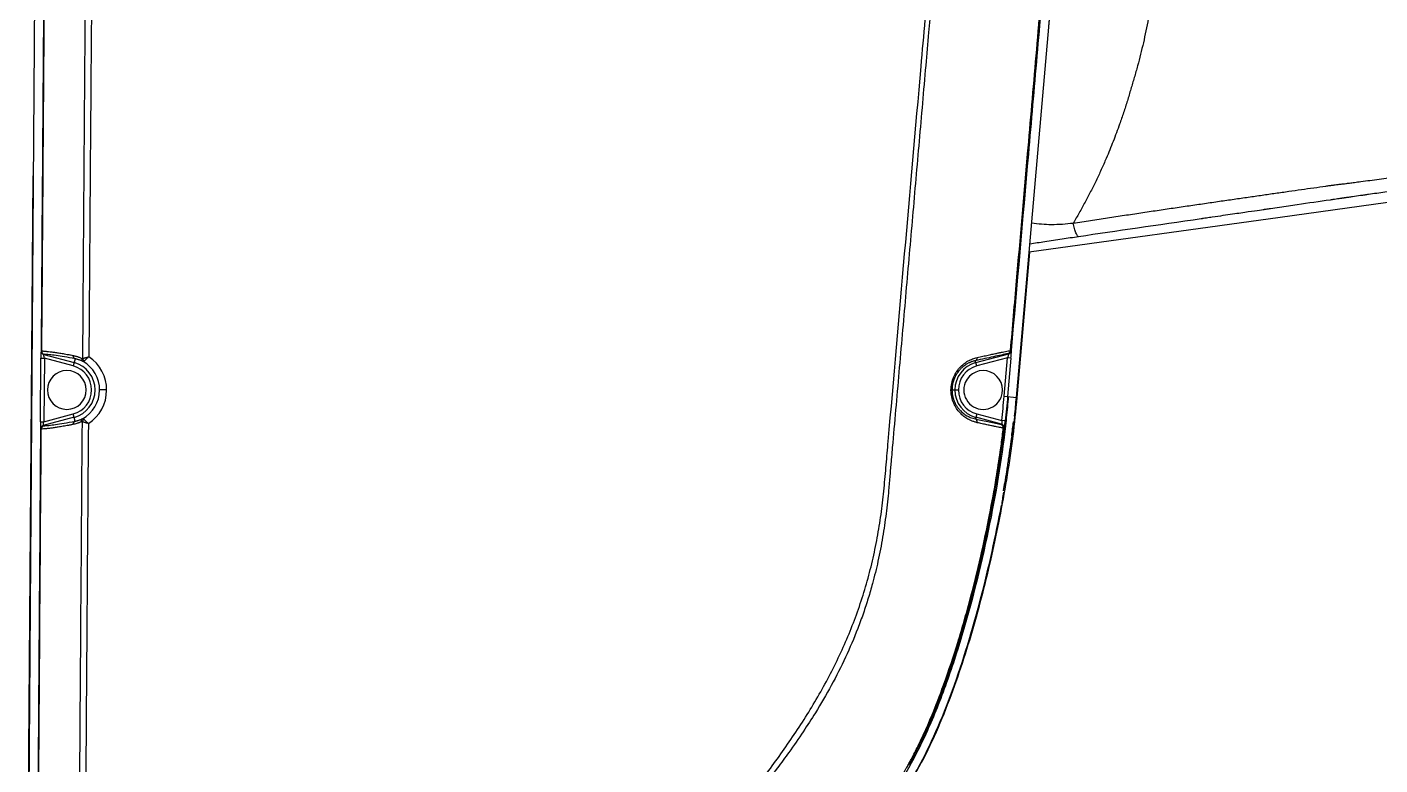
# Model space of a CAD drawing. Header units: millimetres. Extents: x -193 to 542, y 0 to 978.
# Drawn here: x -73.6 to 118.3, y 728.9 to 833.6 of the extents above; entities that cross this region are included whole.
import ezdxf

# ---------------------------------------------------------------- set-up
doc = ezdxf.new("R2010")
doc.units = ezdxf.units.MM

msp = doc.modelspace()

# ---------------------------------------------------------------- linework, layer by layer
at = {"color": 7, "linetype": 'Continuous', "lineweight": 25}
for p, q in [((-72.54, 842.76), (-73.64, 687.59)), ((66.71, 781.05), (71.31, 833.57)), ((-73.59, 702.08), (-72.8, 812.49)), ((-72.75, 812.32), (-72.8, 812.49)), ((68.57, 801.62), (66.77, 781.04)), ((-71.64, 787.62), (-71.61, 787.65)), ((-71.24, 787.16), (-71.27, 787.14)), ((-71.27, 787.14), (-66.96, 785.98)), ((60.96, 785.98), (65.63, 787.23)), ((65.63, 787.23), (65.6, 787.25)), ((65.97, 787.69), (66, 787.67)), ((-71.75, 777.59), (-71.69, 786.6)), ((-71.69, 786.6), (-71.19, 786.6)), ((-71.19, 786.6), (-71.25, 777.59)), ((-67.09, 785.5), (-71.19, 786.6)), ((-66.82, 786.51), (-67.09, 785.5)), ((61.09, 785.5), (60.89, 786.25)), ((65.45, 786.67), (61.09, 785.5)), ((64.97, 781.2), (65.45, 786.67)), ((65.95, 786.62), (65.45, 786.67)), ((65.95, 786.62), (65.47, 781.16)), ((-62.35, 782.1), (-63.35, 782.1)), ((57.58, 782.1), (58.48, 782.1)), ((64.97, 781.2), (66.71, 781.05)), ((-71.75, 777.59), (-71.25, 777.59)), ((-66.96, 778.22), (-71.35, 777.04)), ((-71.25, 777.59), (-67.09, 778.7)), ((-66.82, 777.68), (-67.09, 778.7)), ((61.09, 778.7), (60.9, 777.99)), ((64.62, 777.24), (60.96, 778.22)), ((61.09, 778.7), (64.64, 777.75)), ((65.14, 777.7), (64.64, 777.75)), ((66.05, 775.56), (66.35, 777.6)), ((66.29, 777.56), (66.35, 777.55)), ((-71.69, 776.54), (-71.72, 776.56)), ((-71.35, 777.04), (-71.32, 777.02)), ((64.91, 767.83), (64.88, 767.83)), ((64.91, 767.8), (65.08, 768.95))]:
    msp.add_line(p, q, dxfattribs=at)
at = {"color": 7, "linetype": 'Continuous', "lineweight": 25, "flags": 128}
for points in [[(159.12, 814.24), (104.16, 806.58), (68.51, 801.62)], [(66.35, 777.6), (66.32, 777.58), (66.29, 777.56)], [(64.59, 777.22), (64.61, 777.23), (64.62, 777.24)], [(64.99, 776.7), (64.97, 776.69), (64.96, 776.68)], [(64.88, 767.83), (64.9, 767.82), (64.91, 767.8)]]:
    msp.add_lwpolyline(points, dxfattribs=at)
at = {"color": 7, "linetype": 'Continuous', "lineweight": 25}
for centre, radius, start, end in [((-71.15, 787.61), 0.499, 180.1704, 255.2176), ((-71.14, 787.62), 0.5, 179.6517, 254.9296), ((-71.11, 787.64), 0.5, 179.6517, 254.9296), ((-71.09, 787.64), 0.497, 179.1594, 254.2919), ((-66.67, 786.96), 0.47, 174.9775, 251.435), ((65.42, 787.7), 0.469, 287.8521, 359.6296), ((65.47, 787.74), 0.5, 285.0638, 354.9467), ((65.5, 787.72), 0.5, 285.0638, 354.9467), ((-68, 782.1), 3.52, 285, 75), ((-68, 782.1), 4.02, 285, 75), ((-65.47, 786.5), 0.429, 168.9849, 235.9837), ((-68, 782.1), 4.65, 298.7121, 60.421), ((-65.14, 786.67), 0.602, 188.7994, 229.7554), ((-68, 782.1), 5.65, 302.6628, 56.4864), ((62, 782.1), 4.02, 105, 255), ((62, 782.1), 3.52, 105, 255), ((60.72, 786.64), 0.425, 293.3831, 8.2528), ((-68, 782.1), 2.75, 0, 180), ((62, 782.1), 2.75, 157.4773, 337.4773), ((62, 782.1), 2.75, 337.4773, 157.4773), ((-68, 782.1), 2.75, 180, 0), ((-66.67, 777.24), 0.467, 108.6737, 184.4268), ((-65.53, 777.67), 0.428, 123.2176, 190.2978), ((-65.2, 777.49), 0.604, 129.5053, 170.2444), ((60.72, 777.57), 0.454, 346.1897, 66.962), ((-71.22, 776.56), 0.5, 105.0694, 179.531), ((-71.19, 776.54), 0.5, 105.0694, 179.531), ((-71.17, 776.54), 0.498, 105.6787, 180.0148), ((64.39, 776.77), 0.479, 350.3644, 71.5274), ((64.46, 776.73), 0.5, 353.3778, 74.9206), ((64.49, 776.76), 0.5, 353.389, 74.9207), ((48.17, 723.24), 6.58, 59.7769, 60.6976)]:
    msp.add_arc(centre, radius, start, end, dxfattribs=at)
for points, knots in [([(29.8, 725.75), (31.16, 727.53), (32.49, 729.33), (34.42, 732.08), (35.05, 733), (36.29, 734.88), (36.89, 735.82), (38.64, 738.69), (39.72, 740.63), (41.72, 744.59), (42.63, 746.61), (44.24, 750.74), (44.95, 752.85), (45.86, 756.08), (46.13, 757.17), (46.63, 759.36), (46.85, 760.46), (47.24, 762.66), (47.42, 763.76), (47.64, 765.41), (47.71, 765.96), (47.84, 767.07), (47.9, 767.62), (48.05, 769.28), (48.15, 770.39), (48.34, 772.6), (49.22, 782.57), (50.09, 792.54), (51.64, 810.25), (52.42, 819.11), (53.39, 830.18), (53.59, 832.4), (53.88, 835.72), (53.98, 836.83), (54.17, 839.04), (54.27, 840.15), (54.42, 841.81), (54.46, 842.36), (54.55, 843.47), (54.58, 844.03), (54.65, 845.69), (54.67, 846.81), (54.63, 850.16), (54.48, 852.4), (54.13, 855.22), (54.05, 855.78), (53.87, 856.9), (53.59, 858.58), (53.23, 860.23), (52.43, 863.51), (51.77, 865.66), (50.22, 869.88), (49.32, 871.95), (47.79, 874.99), (47.25, 875.99), (46.12, 877.95), (45.52, 878.91), (43.67, 881.73), (42.34, 883.54), (39.46, 886.99), (37.92, 888.65), (35.46, 891.01), (34.61, 891.77), (32.89, 893.24), (32.02, 893.94), (29.33, 895.98), (27.47, 897.23), (23.6, 899.53), (21.6, 900.57), (17.44, 902.43), (15.33, 903.24), (8.9, 905.27), (4.49, 906.14), (-0.05, 906.5)], [0, 0, 0, 0, 0.03125, 0.03125, 0.046875, 0.046875, 0.0625, 0.0625, 0.09375, 0.09375, 0.125, 0.125, 0.15625, 0.15625, 0.171875, 0.171875, 0.1875, 0.1875, 0.203125, 0.203125, 0.210937, 0.210937, 0.21875, 0.21875, 0.234375, 0.234375, 0.25, 0.375, 0.375, 0.5, 0.5, 0.53125, 0.53125, 0.546875, 0.546875, 0.5625, 0.5625, 0.570312, 0.570312, 0.578125, 0.578125, 0.59375, 0.59375, 0.625, 0.625, 0.632812, 0.632812, 0.640625, 0.65625, 0.65625, 0.6875, 0.6875, 0.71875, 0.71875, 0.734375, 0.734375, 0.75, 0.75, 0.78125, 0.78125, 0.8125, 0.8125, 0.828125, 0.828125, 0.84375, 0.84375, 0.875, 0.875, 0.90625, 0.90625, 0.9375, 0.9375, 1, 1, 1, 1]), ([(0, 907.19), (0.25, 907.17), (0.75, 907.13), (1.49, 907.05), (2.23, 906.97), (2.96, 906.87), (3.69, 906.77), (4.41, 906.66), (5.13, 906.54), (5.84, 906.41), (6.55, 906.28), (7.25, 906.14), (7.95, 905.99), (8.64, 905.83), (9.32, 905.67), (10, 905.5), (10.68, 905.32), (11.35, 905.13), (12.01, 904.94), (12.67, 904.74), (13.32, 904.54), (13.97, 904.33), (14.61, 904.11), (15.24, 903.89), (15.87, 903.66), (16.5, 903.42), (17.12, 903.18), (17.73, 902.94), (18.34, 902.69), (18.94, 902.43), (19.54, 902.16), (20.13, 901.9), (20.72, 901.62), (21.3, 901.35), (21.87, 901.06), (22.44, 900.77), (23.01, 900.48), (23.57, 900.18), (24.12, 899.88), (24.67, 899.57), (25.21, 899.26), (27.46, 897.94), (31.33, 895.34), (36.48, 890.99), (41.21, 885.99), (44.97, 880.96), (48.08, 875.83), (50.76, 870.32), (53.26, 863.27), (54.61, 856.79), (55.14, 851.59), (55.26, 849.04), (55.28, 847.37), (55.28, 846.48), (55.26, 845.65), (55.23, 844.52), (55.16, 843.17), (55.01, 841.39), (54.82, 839.2), (54.57, 836.3), (54.23, 832.51), (53.68, 826.11), (52.91, 817.4), (51.98, 806.7), (51.04, 795.99), (50.11, 785.29), (49.4, 777.27), (48.96, 772.17), (48.76, 769.94), (48.6, 768.04), (48.44, 766.23), (48.17, 764.01), (47.76, 761.19), (47.12, 757.88), (46.41, 754.99), (45.7, 752.54), (45.01, 750.42), (43.98, 747.6), (42.51, 744.16), (40.49, 740.18), (38.45, 736.68), (36.42, 733.53), (34.61, 730.92), (32.57, 728.15), (31.18, 726.37), (30.36, 725.32)], [0, 0, 0, 0, 0.003478, 0.006936, 0.010374, 0.013793, 0.017193, 0.020575, 0.023938, 0.027283, 0.03061, 0.033919, 0.037211, 0.040486, 0.043744, 0.046986, 0.050211, 0.05342, 0.056613, 0.05979, 0.062951, 0.066098, 0.069228, 0.072344, 0.075445, 0.078532, 0.081604, 0.084662, 0.087706, 0.090737, 0.093754, 0.096757, 0.099748, 0.102726, 0.10569, 0.108643, 0.111583, 0.114511, 0.117426, 0.12033, 0.123222, 0.126103, 0.156602, 0.187693, 0.219461, 0.251947, 0.274518, 0.302671, 0.336882, 0.378, 0.394092, 0.409436, 0.413426, 0.417228, 0.421721, 0.425004, 0.432822, 0.440536, 0.44978, 0.46331, 0.480915, 0.502654, 0.552433, 0.602108, 0.651798, 0.701479, 0.751127, 0.763549, 0.772542, 0.782186, 0.789951, 0.797722, 0.813288, 0.829411, 0.844556, 0.854501, 0.86483, 0.875545, 0.896066, 0.916668, 0.937448, 0.952244, 0.96872, 0.981458, 1, 1, 1, 1]), ([(-65.73, 786.58), (-65.71, 789.86), (-65.67, 796.22), (-65.6, 805.46), (-65.54, 814.11), (-65.49, 820.01), (-65.47, 823.38), (-65.46, 824.42), (-65.45, 825.47), (-65.45, 826.55), (-65.44, 827.65), (-65.43, 828.76), (-65.42, 829.9), (-65.41, 831.06), (-65.41, 832.24), (-65.4, 833.44), (-65.39, 834.65), (-65.38, 835.89), (-65.37, 837.15), (-65.36, 838.43), (-65.35, 839.73), (-65.34, 841.04), (-65.33, 842.38), (-65.32, 843.74), (-65.31, 845.12), (-65.3, 846.51), (-65.29, 847.93), (-65.26, 849.36), (-65.19, 850.79), (-65.09, 852.24), (-64.95, 853.7), (-64.77, 855.16), (-64.55, 856.63), (-64.38, 857.61), (-64.29, 858.1)], [0, 0, 0, 0, 0.137497, 0.266603, 0.387367, 0.499836, 0.514032, 0.528511, 0.543273, 0.558318, 0.573646, 0.589256, 0.605148, 0.621322, 0.637776, 0.654512, 0.671527, 0.688823, 0.706399, 0.724254, 0.742387, 0.760799, 0.77949, 0.798458, 0.817703, 0.837226, 0.857006, 0.876975, 0.897095, 0.917365, 0.937789, 0.958367, 0.979104, 1, 1, 1, 1]), ([(-63.48, 857.66), (-64.01, 854.73), (-64.32, 851.78), (-64.42, 848.09), (-64.42, 847.35), (-64.43, 845.88), (-64.44, 845.14), (-64.46, 842.92), (-64.47, 841.45), (-64.53, 834.06), (-64.57, 828.16), (-64.71, 810.44), (-64.79, 798.62), (-64.88, 786.81)], [0, 0, 0, 0, 0.125, 0.125, 0.15625, 0.15625, 0.1875, 0.1875, 0.25, 0.25, 0.5, 0.5, 1, 1, 1, 1]), ([(86.73, 852.1), (86.73, 851.91), (86.75, 851.53), (86.77, 850.95), (86.79, 850.36), (86.79, 849.76), (86.8, 849.16), (86.79, 848.17), (86.76, 846.78), (86.66, 844.46), (86.43, 841.55), (86.01, 838.12), (85.44, 834.7), (84.87, 831.91), (84.34, 829.7), (83.91, 828.06), (83.45, 826.41), (83.11, 825.32), (82.95, 824.78)], [0, 0, 0, 0, 0.020001, 0.04036, 0.061074, 0.082139, 0.103551, 0.125305, 0.187087, 0.250408, 0.373591, 0.500479, 0.624008, 0.750187, 0.811695, 0.873868, 0.936652, 1, 1, 1, 1]), ([(-71.61, 787.65), (-71.54, 797.43), (-71.47, 807.2), (-71.36, 821.87), (-71.33, 826.76), (-71.27, 834.1), (-71.26, 836.54), (-71.23, 840.21), (-71.22, 841.43), (-71.21, 843.88), (-71.2, 845.1), (-71.19, 846.32)], [0, 0, 0, 0, 0.5, 0.5, 0.75, 0.75, 0.875, 0.875, 0.9375, 0.9375, 1, 1, 1, 1]), ([(-71.17, 846.32), (-71.17, 846.04), (-71.17, 845.43), (-71.18, 844.51), (-71.19, 843.57), (-71.2, 841.74), (-71.23, 837.76), (-71.29, 829.21), (-71.38, 817.16), (-71.48, 802.49), (-71.56, 792.72), (-71.59, 787.65)], [0, 0, 0, 0, 0.014205, 0.03125, 0.046875, 0.0625, 0.125, 0.25, 0.5, 0.740844, 1, 1, 1, 1]), ([(65.89, 787.69), (66.17, 790.99), (66.98, 800.28), (68.19, 814.22), (69.52, 829.5), (70.32, 838.8), (70.72, 843.44)], [0, 0, 0, 0, 0.177278, 0.5, 0.750125, 1, 1, 1, 1]), ([(70.85, 843.43), (70.75, 842.27), (70.65, 841.1), (70.44, 838.78), (70.34, 837.62), (70.04, 834.14), (69.83, 831.82), (69.22, 824.85), (68.82, 820.2), (67.6, 806.27), (66.79, 796.98), (65.97, 787.69)], [0, 0, 0, 0, 0.0625, 0.0625, 0.125, 0.125, 0.25, 0.25, 0.5, 0.5, 1, 1, 1, 1]), ([(71.31, 833.57), (71.32, 833.66), (71.33, 833.84), (71.36, 834.09), (71.37, 834.29), (71.39, 834.45), (71.4, 834.57), (71.41, 834.63), (71.41, 834.66)], [0, 0, 0, 0, 0.256318, 0.500019, 0.669496, 0.809173, 0.919221, 1, 1, 1, 1]), ([(74.79, 805.77), (75.6, 805.89), (77.22, 806.14), (79.64, 806.51), (82.02, 806.87), (84.37, 807.22), (86.68, 807.57), (88.96, 807.9), (91.19, 808.23), (93.38, 808.55), (95.51, 808.86), (97.58, 809.16), (99.6, 809.45), (101.57, 809.73), (103.48, 810.01), (105.33, 810.27), (107.13, 810.53), (108.88, 810.77), (110.23, 810.96), (111.07, 811.08), (111.52, 811.14), (111.91, 811.2), (112.33, 811.25), (112.66, 811.29), (112.91, 811.31), (113.16, 811.34), (113.5, 811.39), (114.03, 811.45), (114.74, 811.55), (116.15, 811.73), (118.21, 812), (121.31, 812.41), (125.02, 812.89), (129.97, 813.54), (135.68, 814.28), (141, 814.99), (145.37, 815.57), (148.94, 816.03), (152.09, 816.43), (154.65, 816.75), (156.42, 816.96), (157.92, 817.14), (159.19, 817.28), (160.65, 817.46), (162.72, 817.73), (165.81, 818.12), (170.76, 818.76), (176.71, 819.52), (182.77, 820.29), (186.72, 820.79), (189.16, 821.1), (190.67, 821.3), (192.29, 821.51), (194.02, 821.74), (196.44, 822.06), (199.31, 822.44), (202.4, 822.85), (206.03, 823.34), (210.33, 823.92), (215.43, 824.62), (220.29, 825.29), (223.46, 825.73), (225, 825.94)], [0, 0, 0, 0, 0.016525, 0.03283, 0.048904, 0.064738, 0.080319, 0.095638, 0.110661, 0.125347, 0.139665, 0.153603, 0.167165, 0.180354, 0.193171, 0.205621, 0.217705, 0.229425, 0.240784, 0.2447, 0.246371, 0.249779, 0.252593, 0.254811, 0.256425, 0.257486, 0.259772, 0.263281, 0.268013, 0.273967, 0.291192, 0.309151, 0.335643, 0.365053, 0.407652, 0.449322, 0.471015, 0.494677, 0.520303, 0.533792, 0.545519, 0.555488, 0.563699, 0.570707, 0.584455, 0.604934, 0.632131, 0.683089, 0.72324, 0.752621, 0.76183, 0.771807, 0.782551, 0.794063, 0.806344, 0.83076, 0.851211, 0.8677, 0.90309, 0.936934, 0.969236, 1, 1, 1, 1]), ([(82.95, 824.78), (82.87, 824.5), (82.71, 823.94), (82.46, 823.1), (82.2, 822.27), (81.93, 821.44), (81.65, 820.62), (81.17, 819.25), (80.46, 817.35), (79.58, 815.2), (78.76, 813.35), (78.03, 811.78), (77.26, 810.23), (76.46, 808.72), (75.64, 807.23), (75.07, 806.25), (74.79, 805.77)], [0, 0, 0, 0, 0.041852, 0.083689, 0.125518, 0.167345, 0.209176, 0.251018, 0.376602, 0.501502, 0.585799, 0.669572, 0.752852, 0.835667, 0.918042, 1, 1, 1, 1]), ([(225, 825.25), (220.66, 824.63), (215.18, 823.85), (210.58, 823.2), (208.93, 822.96), (208.36, 822.88), (208.26, 822.86), (208.21, 822.86), (208.19, 822.86), (208.19, 822.85), (208.18, 822.85), (208.16, 822.85), (207.94, 822.82), (207.35, 822.73), (203.64, 822.21), (198.56, 821.48), (193.09, 820.71), (190.56, 820.35), (189.53, 820.2), (189.27, 820.16), (189.21, 820.15), (189.19, 820.15), (189.19, 820.15), (189.18, 820.15), (189.13, 820.14), (188.92, 820.11), (188.48, 820.05), (188.01, 819.98), (187.89, 819.97), (187.84, 819.96), (187.81, 819.95), (187.75, 819.95), (187.56, 819.92), (187.11, 819.86), (186.75, 819.8), (186.55, 819.78), (186.51, 819.77), (186.48, 819.77), (186.47, 819.76), (186.45, 819.76), (186.37, 819.75), (185.97, 819.69), (185.41, 819.61), (184.87, 819.54), (184.65, 819.5), (184.57, 819.49), (184.54, 819.49), (184.53, 819.49), (184.53, 819.49), (184.53, 819.49), (184.52, 819.49), (184.49, 819.48), (184.32, 819.46), (183.66, 819.37), (182.36, 819.18), (180.94, 818.98), (180.52, 818.92), (180.31, 818.89), (180.25, 818.88), (180.13, 818.86), (179.57, 818.78), (177.11, 818.43), (174.23, 818.02), (172.07, 817.72), (171.25, 817.6), (171, 817.56), (170.9, 817.55), (170.85, 817.54), (170.84, 817.54), (170.81, 817.54), (170.77, 817.53), (170.28, 817.46), (168.94, 817.27), (167.6, 817.08), (166.7, 816.95), (166.65, 816.95), (166.65, 816.94), (166.63, 816.94), (166.61, 816.94), (166.57, 816.93), (166.48, 816.92), (166.2, 816.88), (165.57, 816.79), (164.3, 816.61), (162.17, 816.31), (160.86, 816.12), (160.37, 816.05), (160.26, 816.04), (160.22, 816.03), (160.21, 816.03), (160.2, 816.03), (160.19, 816.03), (160.19, 816.03), (160.04, 816), (159.21, 815.89), (157.67, 815.66), (155.66, 815.38), (154.68, 815.24), (154.33, 815.19), (154.29, 815.18), (154.26, 815.18), (154.22, 815.17), (154.12, 815.16), (153.9, 815.13), (152.58, 814.94), (150.17, 814.6), (146.67, 814.1), (144.91, 813.85), (144.21, 813.75), (144.08, 813.73), (144.03, 813.72), (144, 813.72), (143.98, 813.71), (143.96, 813.71), (143.73, 813.68), (143.09, 813.59), (139.23, 813.04), (136.37, 812.63), (133.47, 812.22), (132.26, 812.04), (131.32, 811.91), (131, 811.86), (130.93, 811.85), (130.91, 811.85), (130.9, 811.85), (130.89, 811.85), (130.87, 811.85), (130.81, 811.84), (130.53, 811.8), (128.59, 811.52), (125.89, 811.14), (123.01, 810.72), (121.67, 810.53), (121.16, 810.46), (120.96, 810.43), (120.85, 810.42), (120.56, 810.38), (119.59, 810.24), (118.22, 810.04), (116.96, 809.86), (116.43, 809.79), (116.28, 809.76), (116.18, 809.75), (116.13, 809.74), (115.9, 809.71), (115.33, 809.63), (114.58, 809.52), (114.01, 809.44), (113.82, 809.41), (113.8, 809.41), (113.8, 809.41), (113.77, 809.41), (113.71, 809.4), (113.59, 809.38), (113.39, 809.35), (113.28, 809.34), (113.24, 809.33), (113.24, 809.33), (113.23, 809.33), (113.2, 809.32), (113.16, 809.32), (113.06, 809.3), (112.97, 809.29), (112.91, 809.28), (112.89, 809.28), (112.89, 809.28), (112.89, 809.28), (112.87, 809.28), (112.8, 809.27), (112.56, 809.23), (112.17, 809.17), (111.81, 809.12), (111.77, 809.12), (111.76, 809.11), (111.75, 809.11), (111.74, 809.11), (111.72, 809.11), (111.64, 809.1), (111.48, 809.07), (109.83, 808.83), (107.38, 808.48), (104.47, 808.05), (102.97, 807.83), (102.27, 807.73), (101.98, 807.69), (101.91, 807.68), (101.89, 807.68), (101.89, 807.68), (101.89, 807.68), (101.88, 807.68), (101.87, 807.67), (101.83, 807.67), (101.19, 807.57), (100.07, 807.41), (97.83, 807.08), (96.55, 806.9), (94.78, 806.64), (93.82, 806.5), (93.38, 806.44), (93.23, 806.41), (93.21, 806.41), (93.2, 806.41), (93.18, 806.41), (93.15, 806.4), (93.06, 806.39), (86.76, 805.47), (80.91, 804.62), (75.54, 803.83)], [0, 0, 0, 0, 0.0625, 0.09375, 0.109375, 0.111328, 0.112305, 0.112793, 0.112793, 0.112915, 0.112915, 0.113037, 0.113281, 0.117187, 0.125, 0.1875, 0.21875, 0.234375, 0.238281, 0.239258, 0.239502, 0.239502, 0.239746, 0.239746, 0.240234, 0.242187, 0.246094, 0.24707, 0.247314, 0.247314, 0.247559, 0.247559, 0.248047, 0.25, 0.253906, 0.254883, 0.255371, 0.255371, 0.255615, 0.255615, 0.255859, 0.257812, 0.265625, 0.269531, 0.270508, 0.270996, 0.27124, 0.27124, 0.271301, 0.271301, 0.271362, 0.271484, 0.273437, 0.28125, 0.296875, 0.300781, 0.302734, 0.302734, 0.303711, 0.303711, 0.304687, 0.3125, 0.34375, 0.359375, 0.363281, 0.365234, 0.366211, 0.366211, 0.366455, 0.366455, 0.366699, 0.367187, 0.375, 0.390625, 0.391602, 0.391602, 0.391663, 0.391663, 0.391724, 0.391846, 0.39209, 0.392578, 0.394531, 0.398437, 0.40625, 0.421875, 0.425781, 0.427734, 0.428711, 0.429199, 0.429443, 0.429443, 0.429687, 0.429687, 0.4375, 0.46875, 0.484375, 0.492187, 0.492676, 0.492676, 0.493164, 0.493164, 0.494141, 0.496094, 0.5, 0.53125, 0.546875, 0.554687, 0.555664, 0.556152, 0.556396, 0.556396, 0.556519, 0.556519, 0.556641, 0.558594, 0.5625, 0.59375, 0.59375, 0.609375, 0.617187, 0.619141, 0.619629, 0.619751, 0.619751, 0.619873, 0.619873, 0.620117, 0.621094, 0.625, 0.65625, 0.671875, 0.679687, 0.681641, 0.681641, 0.683594, 0.683594, 0.6875, 0.703125, 0.710937, 0.712891, 0.713867, 0.713867, 0.714844, 0.714844, 0.71875, 0.726562, 0.730469, 0.730591, 0.730591, 0.730713, 0.730713, 0.730957, 0.731445, 0.732422, 0.734375, 0.734619, 0.734619, 0.734863, 0.734863, 0.735352, 0.736328, 0.738281, 0.738525, 0.738525, 0.73877, 0.73877, 0.739258, 0.740234, 0.742187, 0.746094, 0.746338, 0.74646, 0.74646, 0.746521, 0.746521, 0.746582, 0.74707, 0.748047, 0.75, 0.78125, 0.796875, 0.804687, 0.808594, 0.80957, 0.809814, 0.809875, 0.809875, 0.809937, 0.809937, 0.810059, 0.810547, 0.8125, 0.84375, 0.84375, 0.859375, 0.867187, 0.871094, 0.873047, 0.873169, 0.873169, 0.873291, 0.873291, 0.873535, 0.874023, 0.875, 1, 1, 1, 1]), ([(68.88, 805.78), (69.82, 805.68), (71.79, 805.48), (73.75, 805.67), (74.79, 805.77)], [0, 0, 0, 0, 0.474873, 1, 1, 1, 1]), ([(75.54, 803.83), (75.49, 803.83), (75.43, 803.87), (75.31, 804.05), (75.24, 804.19), (75.1, 804.54), (75.03, 804.76), (74.9, 805.24), (74.84, 805.5), (74.79, 805.77)], [0, 0, 0, 0, 0.25, 0.25, 0.5, 0.5, 0.75, 0.75, 1, 1, 1, 1]), ([(75.54, 803.83), (74.75, 803.71), (73.11, 803.47), (70.87, 803.13), (69.33, 802.89), (68.62, 802.79)], [0, 0, 0, 0, 0.331734, 0.691069, 1, 1, 1, 1]), ([(-71.65, 787.61), (-71.65, 787.6), (-71.66, 787.56), (-71.67, 787.45), (-71.67, 787.37), (-71.68, 787.17), (-71.68, 787.06), (-71.69, 786.83), (-71.69, 786.71), (-71.69, 786.6)], [0, 0, 0, 0, 0.25, 0.25, 0.5, 0.5, 0.75, 0.75, 1, 1, 1, 1]), ([(-71.59, 787.65), (-71.53, 787.64), (-71.42, 787.63), (-71.23, 787.62), (-71.03, 787.6), (-70.76, 787.57), (-70.39, 787.53), (-69.9, 787.47), (-69.33, 787.39), (-68.82, 787.3), (-68.34, 787.22), (-67.95, 787.15), (-67.53, 787.08), (-67.25, 787.02), (-67.14, 787)], [0, 0, 0, 0, 0.062456, 0.124974, 0.18749, 0.249949, 0.373501, 0.499914, 0.618545, 0.749998, 0.804002, 0.874953, 0.950004, 1, 1, 1, 1]), ([(-71.19, 786.6), (-71.22, 786.73), (-71.24, 786.85), (-71.27, 787.05), (-71.28, 787.11), (-71.28, 787.13)], [0, 0, 0, 0, 0.5, 0.5, 1, 1, 1, 1]), ([(-66.82, 786.51), (-67.96, 786.74), (-68.82, 786.88), (-69.88, 787.03), (-70.19, 787.06), (-70.75, 787.12), (-71, 787.15), (-71.23, 787.16)], [0, 0, 0, 0, 0.5, 0.5, 0.75, 0.75, 1, 1, 1, 1]), ([(-67.14, 787), (-67.08, 786.99), (-66.96, 786.96), (-66.77, 786.92), (-66.59, 786.86), (-66.42, 786.8), (-66.24, 786.74), (-66.06, 786.66), (-65.95, 786.61), (-65.89, 786.58)], [0, 0, 0, 0, 0.154433, 0.304662, 0.4509, 0.593355, 0.732227, 0.867712, 1, 1, 1, 1]), ([(65.56, 787.25), (65.27, 787.19), (64.94, 787.13), (64.23, 786.98), (63.85, 786.9), (62.66, 786.64), (61.8, 786.45), (60.89, 786.25)], [0, 0, 0, 0, 0.25, 0.25, 0.5, 0.5, 1, 1, 1, 1]), ([(61.14, 786.7), (61.28, 786.73), (61.56, 786.79), (61.96, 786.88), (62.35, 786.96), (62.73, 787.05), (63.08, 787.12), (63.42, 787.2), (63.82, 787.28), (64.26, 787.37), (64.73, 787.47), (65.16, 787.55), (65.55, 787.63), (65.77, 787.67), (65.89, 787.69)], [0, 0, 0, 0, 0.076954, 0.152188, 0.225618, 0.297176, 0.366801, 0.434448, 0.500079, 0.609145, 0.71372, 0.813726, 0.909139, 1, 1, 1, 1]), ([(65.63, 787.23), (65.64, 787.23), (65.63, 787.17), (65.56, 786.96), (65.51, 786.81), (65.45, 786.67)], [0, 0, 0, 0, 0.5, 0.5, 1, 1, 1, 1]), ([(65.89, 787.69), (65.9, 787.69), (65.92, 787.69), (65.95, 787.69), (65.97, 787.69), (65.97, 787.69), (65.97, 787.69)], [0, 0, 0, 0, 0.251992, 0.503387, 0.753077, 1, 1, 1, 1]), ([(65.95, 786.62), (65.96, 786.74), (65.97, 786.88), (65.99, 787.13), (66, 787.25), (66.01, 787.46), (66.01, 787.54), (66.01, 787.64), (66.01, 787.67), (66, 787.67)], [0, 0, 0, 0, 0.25, 0.25, 0.5, 0.5, 0.75, 0.75, 1, 1, 1, 1]), ([(-65.71, 786.14), (-65.76, 786.17), (-65.86, 786.22), (-66.02, 786.28), (-66.18, 786.34), (-66.34, 786.4), (-66.5, 786.44), (-66.66, 786.48), (-66.76, 786.5), (-66.82, 786.51)], [0, 0, 0, 0, 0.132764, 0.268821, 0.408216, 0.550994, 0.697192, 0.846849, 1, 1, 1, 1]), ([(-65.73, 786.58), (-65.72, 786.58), (-65.68, 786.59), (-65.62, 786.61), (-65.55, 786.63), (-65.46, 786.65), (-65.35, 786.68), (-65.21, 786.72), (-65.05, 786.76), (-64.94, 786.79), (-64.88, 786.81)], [0, 0, 0, 0, 0.088117, 0.182391, 0.282686, 0.388716, 0.500037, 0.669358, 0.836703, 1, 1, 1, 1]), ([(-65.53, 786.21), (-65.54, 786.2), (-65.57, 786.18), (-65.6, 786.15), (-65.64, 786.14), (-65.67, 786.13), (-65.7, 786.14), (-65.71, 786.14)], [0, 0, 0, 0, 0.184826, 0.37704, 0.576849, 0.78444, 1, 1, 1, 1]), ([(-64.88, 786.81), (-64.91, 786.79), (-64.95, 786.75), (-65.02, 786.69), (-65.09, 786.62), (-65.17, 786.55), (-65.27, 786.46), (-65.37, 786.36), (-65.46, 786.28), (-65.51, 786.23), (-65.53, 786.21)], [0, 0, 0, 0, 0.087534, 0.175002, 0.262405, 0.384644, 0.500319, 0.682464, 0.848943, 1, 1, 1, 1]), ([(61.16, 777.46), (61.09, 777.48), (60.96, 777.51), (60.76, 777.57), (60.56, 777.64), (60.37, 777.71), (60.17, 777.8), (59.85, 777.96), (59.4, 778.23), (58.84, 778.7), (58.33, 779.29), (57.89, 780.01), (57.57, 780.85), (57.41, 781.81), (57.46, 782.79), (57.71, 783.75), (58.12, 784.58), (58.65, 785.27), (59.14, 785.73), (59.55, 786.02), (59.86, 786.21), (60.18, 786.38), (60.5, 786.51), (60.82, 786.62), (61.03, 786.67), (61.14, 786.7)], [0, 0, 0, 0, 0.021473, 0.042621, 0.063454, 0.083984, 0.104224, 0.124188, 0.18849, 0.248823, 0.314268, 0.373972, 0.438697, 0.499089, 0.56157, 0.624245, 0.68702, 0.749816, 0.812167, 0.84321, 0.87492, 0.905643, 0.936664, 0.968087, 1, 1, 1, 1]), ([(60.89, 786.25), (60.82, 786.23), (60.7, 786.2), (60.51, 786.14), (60.32, 786.08), (60.14, 786.01), (59.97, 785.93), (59.8, 785.84), (59.64, 785.75), (59.48, 785.65), (59.32, 785.54), (59.18, 785.43), (59.04, 785.31), (58.9, 785.19), (58.64, 784.93), (58.29, 784.5), (57.99, 783.95), (57.82, 783.52), (57.73, 783.24), (57.66, 782.96), (57.62, 782.68), (57.59, 782.39), (57.58, 782.2), (57.58, 782.1)], [0, 0, 0, 0, 0.044998, 0.088861, 0.131596, 0.173212, 0.213719, 0.253127, 0.291448, 0.328694, 0.364879, 0.400018, 0.434128, 0.467227, 0.499335, 0.63068, 0.749859, 0.793056, 0.835359, 0.876979, 0.918138, 0.959067, 1, 1, 1, 1]), ([(57.58, 782.1), (57.58, 782.04), (57.58, 781.93), (57.6, 781.76), (57.61, 781.59), (57.64, 781.41), (57.67, 781.24), (57.71, 781.08), (57.76, 780.91), (57.81, 780.74), (57.87, 780.58), (57.93, 780.42), (58.01, 780.26), (58.09, 780.11), (58.17, 779.95), (58.27, 779.8), (58.36, 779.66), (58.47, 779.52), (58.58, 779.38), (58.7, 779.25), (58.93, 779.01), (59.3, 778.69), (59.76, 778.4), (60.18, 778.21), (60.53, 778.08), (60.77, 778.02), (60.9, 777.99)], [0, 0, 0, 0, 0.022792, 0.045777, 0.068996, 0.092494, 0.11631, 0.140483, 0.165052, 0.190051, 0.215515, 0.241475, 0.267962, 0.295004, 0.322628, 0.350858, 0.379718, 0.409231, 0.439416, 0.470292, 0.501878, 0.619632, 0.751399, 0.828933, 0.911791, 1, 1, 1, 1]), ([(65.57, 781.15), (65.48, 780.15), (65.39, 779.18), (65.18, 777.15), (65.06, 776.08), (64.62, 772.75), (64.26, 770.37), (62.95, 762.9), (61.78, 757.51), (59.67, 749.55), (58.91, 746.91), (57.26, 741.81), (56.38, 739.35), (54.54, 734.71), (53.56, 732.54), (52.06, 729.6), (51.55, 728.68), (50.52, 726.96), (50.01, 726.17), (48.42, 723.93), (47.33, 722.62), (45.05, 720.19), (43.87, 719.06), (41.42, 716.82), (40.17, 715.71), (37.61, 713.39), (36.32, 712.18), (33.73, 709.51), (32.45, 708.05), (29.95, 704.78), (28.75, 702.97), (26.47, 698.89), (25.41, 696.62), (23.44, 691.51), (22.55, 688.68), (21.75, 685.49)], [0, 0, 0, 0, 0.03125, 0.03125, 0.0625, 0.0625, 0.125, 0.125, 0.25, 0.25, 0.3125, 0.3125, 0.375, 0.375, 0.4375, 0.4375, 0.46875, 0.46875, 0.5, 0.5, 0.5625, 0.5625, 0.625, 0.625, 0.6875, 0.6875, 0.75, 0.75, 0.8125, 0.8125, 0.875, 0.875, 0.9375, 0.9375, 1, 1, 1, 1]), ([(66.77, 781.04), (66.61, 779.2), (66.43, 777.36), (65.97, 773.7), (65.7, 771.87), (64.82, 766.43), (64.13, 762.82), (62.53, 755.66), (61.64, 752.11), (60.12, 746.81), (59.58, 745.05), (58.43, 741.56), (57.82, 739.82), (56.51, 736.36), (55.8, 734.63), (54.28, 731.27), (53.46, 729.63), (52.12, 727.27), (51.65, 726.5), (50.67, 725), (50.15, 724.27), (48.52, 722.14), (47.32, 720.81), (44.79, 718.26), (43.46, 717.04), (40.77, 714.62), (39.41, 713.42), (36.79, 710.94), (35.53, 709.67), (33.15, 707), (32.05, 705.61), (31.05, 704.17)], [0, 0, 0, 0, 0.0625, 0.0625, 0.125, 0.125, 0.25, 0.25, 0.375, 0.375, 0.4375, 0.4375, 0.5, 0.5, 0.5625, 0.5625, 0.625, 0.625, 0.65625, 0.65625, 0.6875, 0.6875, 0.75, 0.75, 0.8125, 0.8125, 0.875, 0.875, 0.9375, 0.9375, 1, 1, 1, 1]), ([(-71.75, 777.59), (-71.75, 777.47), (-71.75, 777.34), (-71.75, 777.09), (-71.75, 776.97), (-71.74, 776.77), (-71.74, 776.69), (-71.73, 776.59), (-71.73, 776.57), (-71.72, 776.56)], [0, 0, 0, 0, 0.25, 0.25, 0.5, 0.5, 0.75, 0.75, 1, 1, 1, 1]), ([(-71.35, 777.04), (-71.36, 777.05), (-71.35, 777.1), (-71.32, 777.31), (-71.29, 777.45), (-71.25, 777.59)], [0, 0, 0, 0, 0.5, 0.5, 1, 1, 1, 1]), ([(-71.31, 777.02), (-71.08, 777.03), (-70.83, 777.05), (-70.27, 777.11), (-69.96, 777.15), (-68.89, 777.3), (-68, 777.45), (-66.82, 777.68)], [0, 0, 0, 0, 0.25, 0.25, 0.5, 0.5, 1, 1, 1, 1]), ([(-65.95, 777.59), (-66, 777.57), (-66.11, 777.52), (-66.26, 777.46), (-66.41, 777.4), (-66.61, 777.33), (-66.85, 777.26), (-67.04, 777.22), (-67.13, 777.2)], [0, 0, 0, 0, 0.121702, 0.245531, 0.371605, 0.500041, 0.743637, 1, 1, 1, 1]), ([(-66.82, 777.68), (-66.76, 777.69), (-66.64, 777.72), (-66.47, 777.76), (-66.29, 777.81), (-66.12, 777.88), (-65.94, 777.94), (-65.83, 778), (-65.77, 778.02)], [0, 0, 0, 0, 0.177018, 0.349824, 0.518469, 0.683006, 0.843496, 1, 1, 1, 1]), ([(-66.21, 720.52), (-66.2, 721.11), (-66.19, 722.3), (-66.18, 724.68), (-66.15, 728.84), (-66.09, 737.16), (-65.97, 753.81), (-65.87, 768.08), (-65.8, 777.59)], [0, 0, 0, 0, 0.03125, 0.0625, 0.125, 0.25, 0.5, 1, 1, 1, 1]), ([(-64.95, 777.35), (-64.98, 777.35), (-65.07, 777.38), (-65.2, 777.41), (-65.33, 777.45), (-65.46, 777.49), (-65.59, 777.53), (-65.71, 777.56), (-65.77, 777.58), (-65.8, 777.59)], [0, 0, 0, 0, 0.091234, 0.250138, 0.39064, 0.500265, 0.682758, 0.849779, 1, 1, 1, 1]), ([(-65.77, 778.02), (-65.76, 778.03), (-65.74, 778.03), (-65.71, 778.03), (-65.68, 778.02), (-65.65, 778), (-65.62, 777.98), (-65.6, 777.96), (-65.59, 777.95)], [0, 0, 0, 0, 0.180329, 0.355046, 0.524258, 0.688077, 0.846616, 1, 1, 1, 1]), ([(-65.59, 777.95), (-65.58, 777.94), (-65.55, 777.91), (-65.51, 777.87), (-65.45, 777.82), (-65.39, 777.76), (-65.31, 777.68), (-65.17, 777.55), (-65.04, 777.43), (-64.95, 777.35)], [0, 0, 0, 0, 0.088882, 0.18334, 0.283424, 0.389187, 0.500688, 0.650916, 1, 1, 1, 1]), ([(60.9, 777.99), (61.6, 777.84), (62.26, 777.69), (63.49, 777.43), (64.06, 777.32), (64.54, 777.22)], [0, 0, 0, 0, 0.5, 0.5, 1, 1, 1, 1]), ([(64.86, 776.69), (64.81, 776.7), (64.7, 776.72), (64.51, 776.76), (64.3, 776.8), (64.05, 776.85), (63.82, 776.9), (63.52, 776.96), (63.12, 777.04), (62.54, 777.16), (61.87, 777.31), (61.4, 777.41), (61.16, 777.46)], [0, 0, 0, 0, 0.055356, 0.115415, 0.180292, 0.250095, 0.339698, 0.37506, 0.499977, 0.663821, 0.830679, 1, 1, 1, 1]), ([(64.64, 777.75), (64.65, 777.62), (64.65, 777.49), (64.64, 777.3), (64.63, 777.24), (64.62, 777.24)], [0, 0, 0, 0, 0.5, 0.5, 1, 1, 1, 1]), ([(64.99, 776.7), (65, 776.7), (65.02, 776.82), (65.08, 777.18), (65.11, 777.44), (65.14, 777.7)], [0, 0, 0, 0, 0.5, 0.5, 1, 1, 1, 1]), ([(-72.11, 717.77), (-72.09, 720.22), (-72.07, 722.66), (-72.04, 727.56), (-72.02, 730.01), (-71.97, 737.35), (-71.93, 742.25), (-71.83, 756.95), (-71.76, 766.74), (-71.69, 776.54)], [0, 0, 0, 0, 0.125, 0.125, 0.25, 0.25, 0.5, 0.5, 1, 1, 1, 1]), ([(-71.67, 776.54), (-71.74, 766.74), (-71.85, 752.04), (-71.95, 737.35), (-72.01, 730), (-72.02, 727.55), (-72.06, 722.65), (-72.08, 720.21), (-72.1, 717.77)], [0, 0, 0, 0, 0.5, 0.75, 0.75, 0.875, 0.875, 1, 1, 1, 1]), ([(-67.13, 777.2), (-67.2, 777.19), (-67.34, 777.16), (-67.55, 777.12), (-67.76, 777.08), (-68.03, 777.03), (-68.35, 776.98), (-68.71, 776.91), (-69.06, 776.86), (-69.48, 776.79), (-69.96, 776.72), (-70.38, 776.66), (-70.69, 776.63), (-70.98, 776.6), (-71.32, 776.56), (-71.55, 776.55), (-71.67, 776.54)], [0, 0, 0, 0, 0.028968, 0.059432, 0.091447, 0.125074, 0.182094, 0.249792, 0.312141, 0.37453, 0.499525, 0.624688, 0.688128, 0.749807, 0.87603, 1, 1, 1, 1]), ([(-64.95, 777.35), (-65.02, 767.87), (-65.09, 758.4), (-65.19, 744.19), (-65.23, 739.46), (-65.28, 732.35), (-65.29, 729.99), (-65.33, 725.25), (-65.35, 722.88), (-65.36, 720.51)], [0, 0, 0, 0, 0.5, 0.5, 0.75, 0.75, 0.875, 0.875, 1, 1, 1, 1]), ([(51.39, 728.98), (51.5, 729.16), (51.73, 729.58), (52.1, 730.29), (52.55, 731.16), (52.92, 731.94), (53.28, 732.69), (53.65, 733.5), (54.38, 735.12), (55.34, 737.46), (56.8, 741.35), (58.12, 745.32), (59.3, 749.3), (60.42, 753.37), (61.66, 758.37), (62.89, 764.17), (63.79, 769.11), (64.37, 772.85), (64.69, 775.21), (64.82, 776.33), (64.86, 776.69)], [0, 0, 0, 0, 0.012781, 0.028813, 0.048298, 0.07154, 0.080733, 0.098369, 0.125202, 0.188018, 0.250369, 0.375308, 0.440227, 0.500309, 0.629433, 0.750301, 0.85703, 0.931849, 0.978387, 1, 1, 1, 1]), ([(64.96, 776.68), (64.91, 776.31), (64.82, 775.54), (64.66, 774.33), (64.47, 772.99), (64.26, 771.53), (64, 769.93), (63.71, 768.2), (63.38, 766.33), (62.75, 763.02), (61.74, 758.28), (60.32, 752.52), (58.63, 746.5), (56.88, 741.16), (55.29, 737), (54.24, 734.5), (53.56, 733), (53.03, 731.89), (52.62, 731.06), (52.25, 730.33), (51.85, 729.58), (51.6, 729.12), (51.49, 728.92)], [0, 0, 0, 0, 0.022061, 0.046565, 0.073618, 0.103317, 0.135746, 0.170973, 0.209043, 0.249972, 0.373676, 0.500217, 0.607038, 0.749881, 0.838068, 0.874586, 0.912977, 0.937123, 0.948907, 0.968502, 0.98624, 1, 1, 1, 1]), ([(64.96, 776.68), (64.95, 776.68), (64.95, 776.68), (64.93, 776.68), (64.9, 776.68), (64.88, 776.69), (64.86, 776.69)], [0, 0, 0, 0, 0.249745, 0.500477, 0.750969, 1, 1, 1, 1]), ([(66.05, 775.56), (65.98, 775.06), (65.9, 774.54), (65.74, 773.41), (65.65, 772.85), (65.52, 771.98), (65.48, 771.69), (65.4, 771.12), (65.35, 770.84), (65.23, 770), (65.15, 769.46), (65.08, 768.95)], [0, 0, 0, 0, 0.25, 0.25, 0.5, 0.5, 0.625, 0.625, 0.75, 0.75, 1, 1, 1, 1]), ([(64.88, 767.63), (64.83, 767.28), (64.73, 766.6), (64.64, 766), (64.6, 765.7)], [0, 0, 0, 0, 0.520552, 1, 1, 1, 1]), ([(23.87, 688.85), (24.59, 691.25), (25.37, 693.41), (27.03, 697.37), (27.92, 699.16), (30.72, 704.06), (32.76, 706.7), (35.91, 710.13), (36.97, 711.18), (39.09, 713.19), (40.15, 714.14), (42.25, 716.02), (43.29, 716.95), (45.32, 718.86), (46.31, 719.84), (48.25, 721.94), (49.19, 723.07), (50.57, 724.95), (51.02, 725.61), (51.91, 727.01), (52.35, 727.75), (54.52, 731.67), (56.16, 735.44), (59.14, 743.62), (60.48, 748.03), (62.81, 756.95), (63.8, 761.45), (64.6, 765.7)], [0, 0, 0, 0, 0.0625, 0.0625, 0.125, 0.125, 0.25, 0.25, 0.3125, 0.3125, 0.375, 0.375, 0.4375, 0.4375, 0.5, 0.5, 0.5625, 0.5625, 0.59375, 0.59375, 0.625, 0.625, 0.75, 0.75, 0.875, 0.875, 1, 1, 1, 1]), ([(37.69, 713.67), (37.83, 713.8), (38.21, 714.15), (38.93, 714.81), (39.88, 715.67), (40.94, 716.62), (42.32, 717.87), (43.77, 719.22), (45.15, 720.59), (46.16, 721.66), (46.96, 722.56), (47.78, 723.54), (48.58, 724.56), (49.37, 725.68), (50.05, 726.7), (50.62, 727.62), (51.06, 728.37), (51.3, 728.8), (51.39, 728.98)], [0, 0, 0, 0, 0.028242, 0.074549, 0.141262, 0.215174, 0.281604, 0.41165, 0.501498, 0.563844, 0.62605, 0.675837, 0.750261, 0.813419, 0.874718, 0.928667, 0.970449, 1, 1, 1, 1])]:
    msp.add_open_spline(points, degree=3, knots=knots, dxfattribs=at)
for points in [[(-71.64, 787.62), (-71.64, 787.62), (-71.65, 787.62), (-71.65, 787.61)], [(-71.61, 787.65), (-71.6, 787.65), (-71.6, 787.65), (-71.59, 787.65)], [(-71.28, 787.13), (-71.28, 787.13), (-71.27, 787.14), (-71.27, 787.14)], [(-71.23, 787.16), (-71.23, 787.16), (-71.24, 787.16), (-71.24, 787.16)], [(65.6, 787.25), (65.6, 787.26), (65.59, 787.25), (65.56, 787.25)], [(-65.89, 786.58), (-65.84, 786.55), (-65.79, 786.55), (-65.73, 786.58)], [(64.64, 777.75), (64.77, 778.9), (64.87, 780.05), (64.97, 781.2)], [(65.47, 781.16), (65.37, 780.01), (65.27, 778.89), (65.14, 777.7)], [(66.47, 778.39), (66.56, 779.29), (66.64, 780.16), (66.71, 781.05)], [(-65.8, 777.59), (-65.85, 777.62), (-65.9, 777.61), (-65.95, 777.59)], [(66.05, 775.56), (66.14, 776.25), (66.22, 776.91), (66.29, 777.56)], [(66.47, 778.39), (66.43, 778.14), (66.39, 777.88), (66.35, 777.6)], [(-71.67, 776.54), (-71.68, 776.54), (-71.68, 776.54), (-71.69, 776.54)], [(-71.32, 777.02), (-71.31, 777.02), (-71.31, 777.02), (-71.31, 777.02)], [(64.54, 777.22), (64.57, 777.22), (64.59, 777.22), (64.59, 777.22)], [(64.88, 767.83), (64.95, 768.21), (65.01, 768.58), (65.08, 768.95)]]:
    msp.add_open_spline(points, degree=3, dxfattribs=at)

doc.saveas('drawing.dxf')
